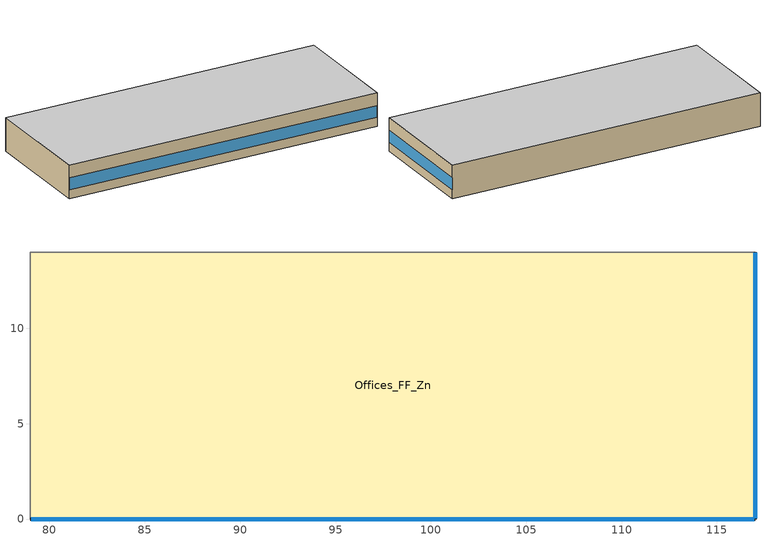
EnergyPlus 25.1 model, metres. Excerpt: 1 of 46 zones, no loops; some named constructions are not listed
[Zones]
Offices_FF_Zn
 floor ground (Offices_ZN_FF_Floor SlabOnOrBelowGradeF073): 117,14 117,0 79,0 79,14 z0
 wall outside (ExtWall_MetalFramed_NonRes): 79,0 117,0 117,14 z0:4
 wall to Gym_FF_Zn (IntWall_MetalFramed): 117,14 79,14 z0:4
 wall to Lobby_FF_Zn (IntWall_MetalFramed): 79,14 79,0 z0:4
 window (FixedWindow_NonRes): 79.05,0 116.95,0 z1.1:2.5; 117,0.05 117,13.95 z1.1:2.51
 ceiling to Offices_SF_Zn (IntFloor Reversed): 117,0 117,14 79,14 79,0 z4
[Schedule:Day:Hourly]
PerformanceSpcPeopleActivityLevelWD; PerformanceSpcPeopleActivityLevelSat; PerformanceSpcPeopleActivityLevelSun: 102.6, 102.6, 102.6, 102.6, 102.6, 102.6, 102.6, 102.6, 102.6, 102.6, 102.6, 102.6, 102.6, 102.6, 102.6, 102.6, 102.6, 102.6, 102.6, 102.6, 102.6, 102.6, 102.6, 102.6
DiningAreaPeopleActivityLevelWD; DiningAreaPeopleActivityLevelSat; DiningAreaPeopleActivityLevelSun: 161.2, 161.2, 161.2, 161.2, 161.2, 161.2, 161.2, 161.2, 161.2, 161.2, 161.2, 161.2, 161.2, 161.2, 161.2, 161.2, 161.2, 161.2, 161.2, 161.2, 161.2, 161.2, 161.2, 161.2
KitchenPeopleActivityLevelWD; KitchenPeopleActivityLevelSat; KitchenPeopleActivityLevelSun: 219.8, 219.8, 219.8, 219.8, 219.8, 219.8, 219.8, 219.8, 219.8, 219.8, 219.8, 219.8, 219.8, 219.8, 219.8, 219.8, 219.8, 219.8, 219.8, 219.8, 219.8, 219.8, 219.8, 219.8
SchoolLargeClassroomRefrigerationWD; SchoolLargeClassroomRefrigerationSat; SchoolLargeClassroomRefrigerationSun; SchoolLargeKitchenRefrigerationWD; SchoolLargeKitchenRefrigerationSat; SchoolLargeKitchenRefrigerationSun: 0.9, 0.9, 0.9, 0.9, 0.9, 0.9, 0.9, 0.9, 0.9, 0.9, 0.9, 0.9, 0.9, 0.9, 0.9, 0.9, 0.9, 0.9, 0.9, 0.9, 0.9, 0.9, 0.9, 0.9
SchoolLargeKitchenOccupancyWD: 0, 0, 0, 0, 0, 0.1, 0.5, 0.95, 0.95, 0.95, 0.95, 0.95, 0.95, 0.95, 0.5, 0, 0, 0, 0, 0, 0, 0, 0, 0
SchoolLargeKitchenOccupancySat; SchoolLargeKitchenOccupancySun; SchoolLargeKitchenLightsSat; SchoolLargeKitchenLightsSun; SchoolLargeKitchenElecEquipmentSat; SchoolLargeKitchenElecEquipmentSun; SchoolLargeKitchenGasEquipmentSat; SchoolLargeKitchenGasEquipmentSun: 0, 0, 0, 0, 0, 0, 0, 0, 0, 0, 0, 0, 0, 0, 0, 0, 0, 0, 0, 0, 0, 0, 0, 0
SchoolLargeKitchenLightsWD: 0, 0, 0, 0, 0, 1, 1, 1, 1, 1, 1, 1, 1, 1, 1, 0, 0, 0, 0, 0, 0, 0, 0, 0
SchoolLargeKitchenElecEquipmentWD: 0.15, 0.15, 0.15, 0.15, 0.15, 0.2, 0.3, 0.9, 0.9, 0.8, 0.8, 0.8, 0.9, 0.9, 0.9, 0.7, 0.2, 0.15, 0.15, 0.15, 0.15, 0.15, 0.15, 0.15
SchoolLargeKitchenInfiltrationWD: 1, 1, 1, 1, 1, 0.25, 0.25, 0.25, 0.25, 0.25, 0.25, 0.25, 0.25, 0.25, 0.25, 1, 1, 1, 1, 1, 1, 1, 1, 1
SchoolLargeKitchenInfiltrationSat; SchoolLargeKitchenInfiltrationSun; SchoolLargeGymInfiltrationSat; SchoolLargeGymInfiltrationSun: 1, 1, 1, 1, 1, 1, 1, 1, 1, 1, 1, 1, 1, 1, 1, 1, 1, 1, 1, 1, 1, 1, 1, 1
SchoolLargeKitchenGasEquipmentWD: 0, 0, 0, 0, 0, 0, 0, 0.5, 0.5, 0.75, 0.9, 0.9, 0.9, 0, 0, 0, 0, 0, 0, 0, 0, 0, 0, 0
SchoolLargeGymInfiltrationWD: 1, 1, 1, 1, 1, 1, 0.25, 0.25, 0.25, 0.25, 0.25, 0.25, 0.25, 0.25, 0.25, 0.25, 0.25, 0.25, 1, 1, 1, 1, 1, 1
